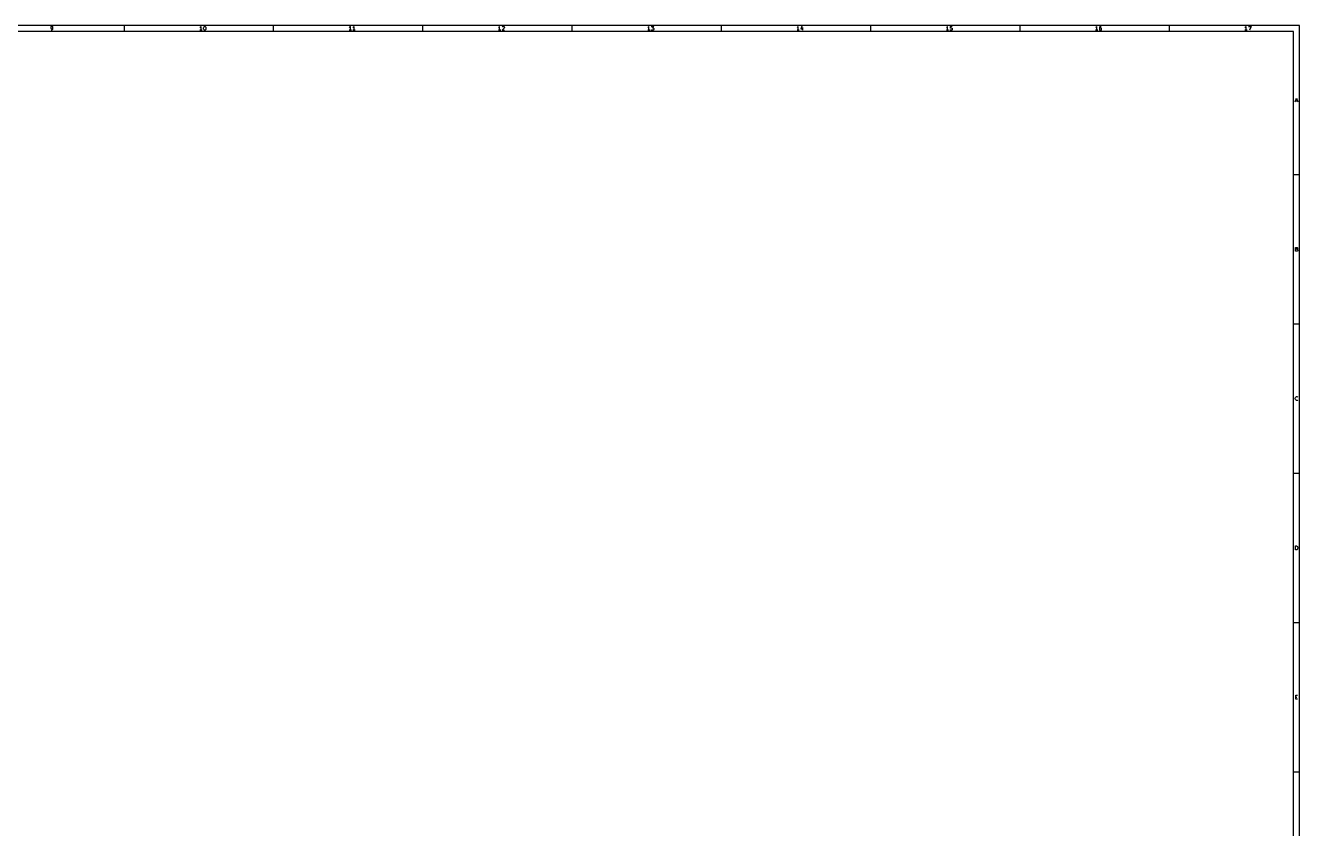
# Model space of a CAD drawing. Extents: x 0.4 to 33.6, y -21.6 to -0.4.
# Drawn here: x 16.81 to 33.61, y -10.98 to -0.39 of the extents above; entities that cross this region are included whole.
import ezdxf

# ---------------------------------------------------------------- set-up
doc = ezdxf.new("R2010")
doc.units = 0
doc.header["$MEASUREMENT"] = 0
doc.layers.add('BLACK', color=7, linetype='CONTINUOUS')

msp = doc.modelspace()

# ---------------------------------------------------------------- linework, layer by layer
at = {"layer": 'BLACK', "linetype": 'CONTINUOUS'}
for p, q in [((33.6063, -0.393701), (0.393701, -0.393701)), ((33.5276, -0.472441), (0.472441, -0.472441)), ((17.1411, -0.409917), (17.1387, -0.414792)), ((17.1387, -0.414792), (17.1387, -0.426978)), ((17.1387, -0.426978), (17.1411, -0.431852)), ((17.1436, -0.40748), (17.1411, -0.409917)), ((17.1411, -0.431852), (17.1436, -0.434289)), ((17.1484, -0.405043), (17.1436, -0.40748)), ((17.1436, -0.434289), (17.1484, -0.436727)), ((17.1436, -0.456224), (17.1533, -0.456224)), ((17.1582, -0.405043), (17.1484, -0.405043)), ((17.1484, -0.436727), (17.1582, -0.436727)), ((17.1533, -0.456224), (17.1582, -0.453787)), ((17.1631, -0.40748), (17.1582, -0.405043)), ((17.1582, -0.436727), (17.1631, -0.434289)), ((17.1582, -0.453787), (17.1606, -0.45135)), ((17.1606, -0.45135), (17.1655, -0.444038)), ((17.1655, -0.409917), (17.1631, -0.40748)), ((17.1631, -0.434289), (17.1655, -0.431852)), ((17.1679, -0.414792), (17.1655, -0.409917)), ((17.1655, -0.431852), (17.1679, -0.426978)), ((17.1655, -0.444038), (17.1679, -0.434289)), ((17.1679, -0.434289), (17.1679, -0.414792)), ((18.1102, -0.472441), (18.1102, -0.393701)), ((19.1121, -0.417229), (19.1072, -0.419666)), ((19.1364, -0.456224), (19.1072, -0.456224)), ((19.1169, -0.412355), (19.1121, -0.417229)), ((19.1218, -0.405043), (19.1169, -0.412355)), ((19.1218, -0.456224), (19.1218, -0.405043)), ((19.1559, -0.424541), (19.1584, -0.414792)), ((19.1559, -0.436727), (19.1559, -0.424541)), ((19.1584, -0.446475), (19.1559, -0.436727)), ((19.1584, -0.414792), (19.1608, -0.409917)), ((19.1608, -0.45135), (19.1584, -0.446475)), ((19.1608, -0.409917), (19.1632, -0.40748)), ((19.1632, -0.453787), (19.1608, -0.45135)), ((19.1632, -0.40748), (19.1681, -0.405043)), ((19.1681, -0.456224), (19.1632, -0.453787)), ((19.1681, -0.405043), (19.173, -0.405043)), ((19.173, -0.456224), (19.1681, -0.456224)), ((19.173, -0.405043), (19.1779, -0.40748)), ((19.1779, -0.453787), (19.173, -0.456224)), ((19.1779, -0.40748), (19.1803, -0.409917)), ((19.1803, -0.45135), (19.1779, -0.453787)), ((19.1803, -0.409917), (19.1827, -0.414792)), ((19.1827, -0.446475), (19.1803, -0.45135)), ((19.1827, -0.414792), (19.1852, -0.424541)), ((19.1852, -0.436727), (19.1827, -0.446475)), ((19.1852, -0.424541), (19.1852, -0.436727)), ((20.0787, -0.472441), (20.0787, -0.393701)), ((21.0806, -0.417229), (21.0757, -0.419666)), ((21.1049, -0.456224), (21.0757, -0.456224)), ((21.0854, -0.412355), (21.0806, -0.417229)), ((21.0903, -0.405043), (21.0854, -0.412355)), ((21.0903, -0.456224), (21.0903, -0.405043)), ((21.1293, -0.417229), (21.1244, -0.419666)), ((21.1537, -0.456224), (21.1244, -0.456224)), ((21.1342, -0.412355), (21.1293, -0.417229)), ((21.1391, -0.405043), (21.1342, -0.412355)), ((21.1391, -0.456224), (21.1391, -0.405043)), ((22.0472, -0.472441), (22.0472, -0.393701)), ((23.0491, -0.417229), (23.0442, -0.419666)), ((23.0734, -0.456224), (23.0442, -0.456224)), ((23.0539, -0.412355), (23.0491, -0.417229)), ((23.0588, -0.405043), (23.0539, -0.412355)), ((23.0588, -0.456224), (23.0588, -0.405043)), ((23.1198, -0.426978), (23.0905, -0.456224)), ((23.0905, -0.456224), (23.1222, -0.456224)), ((23.0929, -0.409917), (23.0954, -0.40748)), ((23.0954, -0.40748), (23.1003, -0.405043)), ((23.1003, -0.405043), (23.1124, -0.405043)), ((23.1124, -0.405043), (23.1173, -0.40748)), ((23.1173, -0.40748), (23.1198, -0.409917)), ((23.1198, -0.409917), (23.1222, -0.414792)), ((23.1222, -0.419666), (23.1198, -0.426978)), ((23.1222, -0.414792), (23.1222, -0.419666)), ((24.0157, -0.472441), (24.0157, -0.393701)), ((25.0176, -0.417229), (25.0127, -0.419666)), ((25.0419, -0.456224), (25.0127, -0.456224)), ((25.0225, -0.412355), (25.0176, -0.417229)), ((25.0273, -0.405043), (25.0225, -0.412355)), ((25.0273, -0.456224), (25.0273, -0.405043)), ((25.059, -0.405043), (25.0907, -0.405043)), ((25.0614, -0.453787), (25.059, -0.45135)), ((25.0663, -0.456224), (25.0614, -0.453787)), ((25.0809, -0.456224), (25.0663, -0.456224)), ((25.0907, -0.405043), (25.0736, -0.424541)), ((25.0736, -0.424541), (25.0809, -0.424541)), ((25.0809, -0.424541), (25.0858, -0.426978)), ((25.0858, -0.453787), (25.0809, -0.456224)), ((25.0858, -0.426978), (25.0883, -0.429415)), ((25.0883, -0.45135), (25.0858, -0.453787)), ((25.0883, -0.429415), (25.0907, -0.434289)), ((25.0907, -0.446475), (25.0883, -0.45135)), ((25.0907, -0.434289), (25.0907, -0.446475)), ((25.9843, -0.472441), (25.9843, -0.393701)), ((26.9861, -0.417229), (26.9812, -0.419666)), ((27.0105, -0.456224), (26.9812, -0.456224)), ((26.991, -0.412355), (26.9861, -0.417229)), ((26.9958, -0.405043), (26.991, -0.412355)), ((26.9958, -0.456224), (26.9958, -0.405043)), ((27.0421, -0.402606), (27.0299, -0.439164)), ((27.0299, -0.439164), (27.0616, -0.439164)), ((27.0543, -0.422103), (27.0543, -0.456224)), ((27.9528, -0.472441), (27.9528, -0.393701)), ((28.9546, -0.417229), (28.9497, -0.419666)), ((28.979, -0.456224), (28.9497, -0.456224)), ((28.9595, -0.412355), (28.9546, -0.417229)), ((28.9643, -0.405043), (28.9595, -0.412355)), ((28.9643, -0.456224), (28.9643, -0.405043)), ((29.0009, -0.405043), (28.9985, -0.429415)), ((28.9985, -0.429415), (29.0009, -0.426978)), ((29.0009, -0.453787), (28.9985, -0.45135)), ((29.0253, -0.405043), (29.0009, -0.405043)), ((29.0009, -0.426978), (29.0058, -0.424541)), ((29.0058, -0.456224), (29.0009, -0.453787)), ((29.0058, -0.424541), (29.018, -0.424541)), ((29.018, -0.456224), (29.0058, -0.456224)), ((29.018, -0.424541), (29.0228, -0.426978)), ((29.0228, -0.453787), (29.018, -0.456224)), ((29.0228, -0.426978), (29.0253, -0.429415)), ((29.0253, -0.45135), (29.0228, -0.453787)), ((29.0253, -0.429415), (29.0277, -0.434289)), ((29.0277, -0.446475), (29.0253, -0.45135)), ((29.0277, -0.434289), (29.0277, -0.446475)), ((29.9213, -0.472441), (29.9213, -0.393701)), ((30.9231, -0.417229), (30.9182, -0.419666)), ((30.9475, -0.456224), (30.9182, -0.456224)), ((30.928, -0.412355), (30.9231, -0.417229)), ((30.9328, -0.405043), (30.928, -0.412355)), ((30.9328, -0.456224), (30.9328, -0.405043)), ((30.9694, -0.417229), (30.967, -0.426978)), ((30.967, -0.426978), (30.967, -0.446475)), ((30.9694, -0.429415), (30.967, -0.434289)), ((30.967, -0.446475), (30.9694, -0.45135)), ((30.9743, -0.409917), (30.9694, -0.417229)), ((30.9718, -0.426978), (30.9694, -0.429415)), ((30.9694, -0.45135), (30.9718, -0.453787)), ((30.9767, -0.424541), (30.9718, -0.426978)), ((30.9718, -0.453787), (30.9767, -0.456224)), ((30.9767, -0.40748), (30.9743, -0.409917)), ((30.9816, -0.405043), (30.9767, -0.40748)), ((30.9865, -0.424541), (30.9767, -0.424541)), ((30.9767, -0.456224), (30.9865, -0.456224)), ((30.9913, -0.405043), (30.9816, -0.405043)), ((30.9913, -0.426978), (30.9865, -0.424541)), ((30.9865, -0.456224), (30.9913, -0.453787)), ((30.9938, -0.429415), (30.9913, -0.426978)), ((30.9913, -0.453787), (30.9938, -0.45135)), ((30.9962, -0.434289), (30.9938, -0.429415)), ((30.9938, -0.45135), (30.9962, -0.446475)), ((30.9962, -0.446475), (30.9962, -0.434289)), ((31.8898, -0.472441), (31.8898, -0.393701)), ((32.8916, -0.417229), (32.8867, -0.419666)), ((32.916, -0.456224), (32.8867, -0.456224)), ((32.8965, -0.412355), (32.8916, -0.417229)), ((32.9013, -0.405043), (32.8965, -0.412355)), ((32.9013, -0.456224), (32.9013, -0.405043)), ((32.933, -0.405043), (32.9671, -0.405043)), ((32.9671, -0.405043), (32.9452, -0.456224)), ((33.5276, -21.5276), (33.5276, -0.472441)), ((33.6063, -21.6063), (33.6063, -0.393701)), ((33.5499, -1.40111), (33.5669, -1.34993)), ((33.5547, -1.38648), (33.5791, -1.38648)), ((33.5669, -1.34993), (33.584, -1.40111)), ((33.6063, -2.3622), (33.5276, -2.3622)), ((33.5535, -3.36961), (33.5535, -3.31843)), ((33.5535, -3.31843), (33.5706, -3.31843)), ((33.5706, -3.3428), (33.5535, -3.3428)), ((33.5706, -3.31843), (33.5755, -3.32087)), ((33.5755, -3.34036), (33.5706, -3.3428)), ((33.5706, -3.3428), (33.5779, -3.34524)), ((33.5755, -3.32087), (33.5779, -3.3233)), ((33.5779, -3.33793), (33.5755, -3.34036)), ((33.5779, -3.3233), (33.5803, -3.32818)), ((33.5803, -3.33305), (33.5779, -3.33793)), ((33.5779, -3.34524), (33.5803, -3.34768)), ((33.5803, -3.32818), (33.5803, -3.33305)), ((33.5803, -3.34768), (33.5828, -3.35255)), ((33.5828, -3.35986), (33.5803, -3.36474)), ((33.5828, -3.35255), (33.5828, -3.35986)), ((33.573, -3.36961), (33.5535, -3.36961)), ((33.5779, -3.36717), (33.573, -3.36961)), ((33.5803, -3.36474), (33.5779, -3.36717)), ((33.6063, -4.33071), (33.5276, -4.33071)), ((33.5511, -5.30887), (33.5535, -5.29912)), ((33.5511, -5.31618), (33.5511, -5.30887)), ((33.5535, -5.32593), (33.5511, -5.31618)), ((33.5535, -5.29912), (33.556, -5.29424)), ((33.556, -5.3308), (33.5535, -5.32593)), ((33.556, -5.29424), (33.5608, -5.28937)), ((33.5608, -5.33568), (33.556, -5.3308)), ((33.5608, -5.28937), (33.5681, -5.28693)), ((33.5681, -5.33811), (33.5608, -5.33568)), ((33.5681, -5.28693), (33.573, -5.28693)), ((33.573, -5.33811), (33.5681, -5.33811)), ((33.573, -5.28693), (33.5803, -5.28937)), ((33.5803, -5.33568), (33.573, -5.33811)), ((33.5803, -5.28937), (33.5828, -5.29181)), ((33.5828, -5.33324), (33.5803, -5.33568)), ((33.6063, -6.29921), (33.5276, -6.29921)), ((33.5535, -7.30662), (33.5535, -7.25544)), ((33.5535, -7.25544), (33.5657, -7.25544)), ((33.5657, -7.30662), (33.5535, -7.30662)), ((33.5657, -7.25544), (33.573, -7.25787)), ((33.573, -7.30418), (33.5657, -7.30662)), ((33.573, -7.25787), (33.5779, -7.26275)), ((33.5779, -7.29931), (33.573, -7.30418)), ((33.5779, -7.26275), (33.5803, -7.26762)), ((33.5803, -7.29443), (33.5779, -7.29931)), ((33.5803, -7.26762), (33.5828, -7.27737)), ((33.5828, -7.28468), (33.5803, -7.29443)), ((33.5828, -7.27737), (33.5828, -7.28468)), ((33.6063, -8.26772), (33.5276, -8.26772)), ((33.556, -9.27512), (33.556, -9.22394)), ((33.556, -9.22394), (33.5803, -9.22394)), ((33.556, -9.24831), (33.573, -9.24831)), ((33.5803, -9.27512), (33.556, -9.27512)), ((33.6063, -10.2362), (33.5276, -10.2362))]:
    msp.add_line(p, q, dxfattribs=at)

doc.saveas('drawing.dxf')
